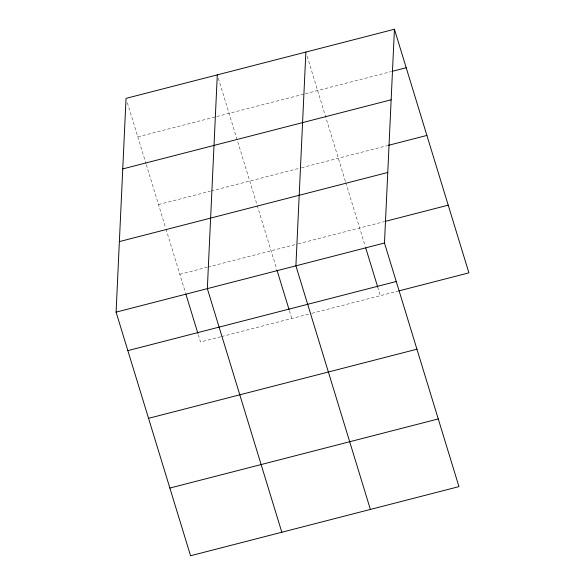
<?xml version="1.0" encoding="UTF-8"?>
<svg xmlns="http://www.w3.org/2000/svg" width="585" height="585" viewBox="0 0 585 585"><rect width="100%" height="100%" fill="white"/><g stroke="black" fill="none" stroke-linecap="round" stroke-linejoin="round"><path stroke-width="0.44" stroke-dasharray="2.92 2.19" d="M137.811 136.861L215.902 116.751M216.779 116.525L304.478 93.936M305.355 93.71L391.292 71.575M158.506 204.553L210.271 191.222M211.148 190.995L300.617 167.953M301.494 167.727L387.438 145.592M179.829 274.292L207.024 267.286M207.902 267.06L297.385 244.018M298.262 243.791L384.206 221.656M220.699 336.784L200.523 341.984L198.132 334.174M221.576 336.558L311.066 313.516M311.944 313.289L397.88 291.154M307.176 56.336L345.523 181.774M345.786 182.644L365.223 246.205M377.691 286.994L380.345 295.666M218.344 78.295L256.954 204.589M257.217 205.459L276.654 269.012M289.385 310.672L291.776 318.481M127.347 102.653L146.031 163.763M146.301 164.634L165.701 228.091M165.964 228.962L185.664 293.385"/><path stroke-width="0.88" d="M394.436 29.25L384.477 243.016L458.954 486.625L190.564 555.75L116.086 312.141L126.046 98.375L394.436 29.25L468.914 272.859L398.758 290.928M217.298 74.873L207.339 288.639L281.816 532.248M305.867 52.065L295.908 265.824L370.385 509.433M392.169 71.348L406.202 67.736M122.755 168.919L391.153 99.794M388.308 145.365L426.896 135.427M119.369 241.598L387.767 172.473M385.076 221.43L448.22 205.167M116.086 312.141L384.477 243.016M127.852 350.627L396.242 281.502M148.546 418.319L416.944 349.194M169.869 488.058L438.26 418.933M365.749 247.938L377.691 286.994M276.917 269.882L289.122 309.801M185.928 294.255L197.869 333.304"/></g></svg>
